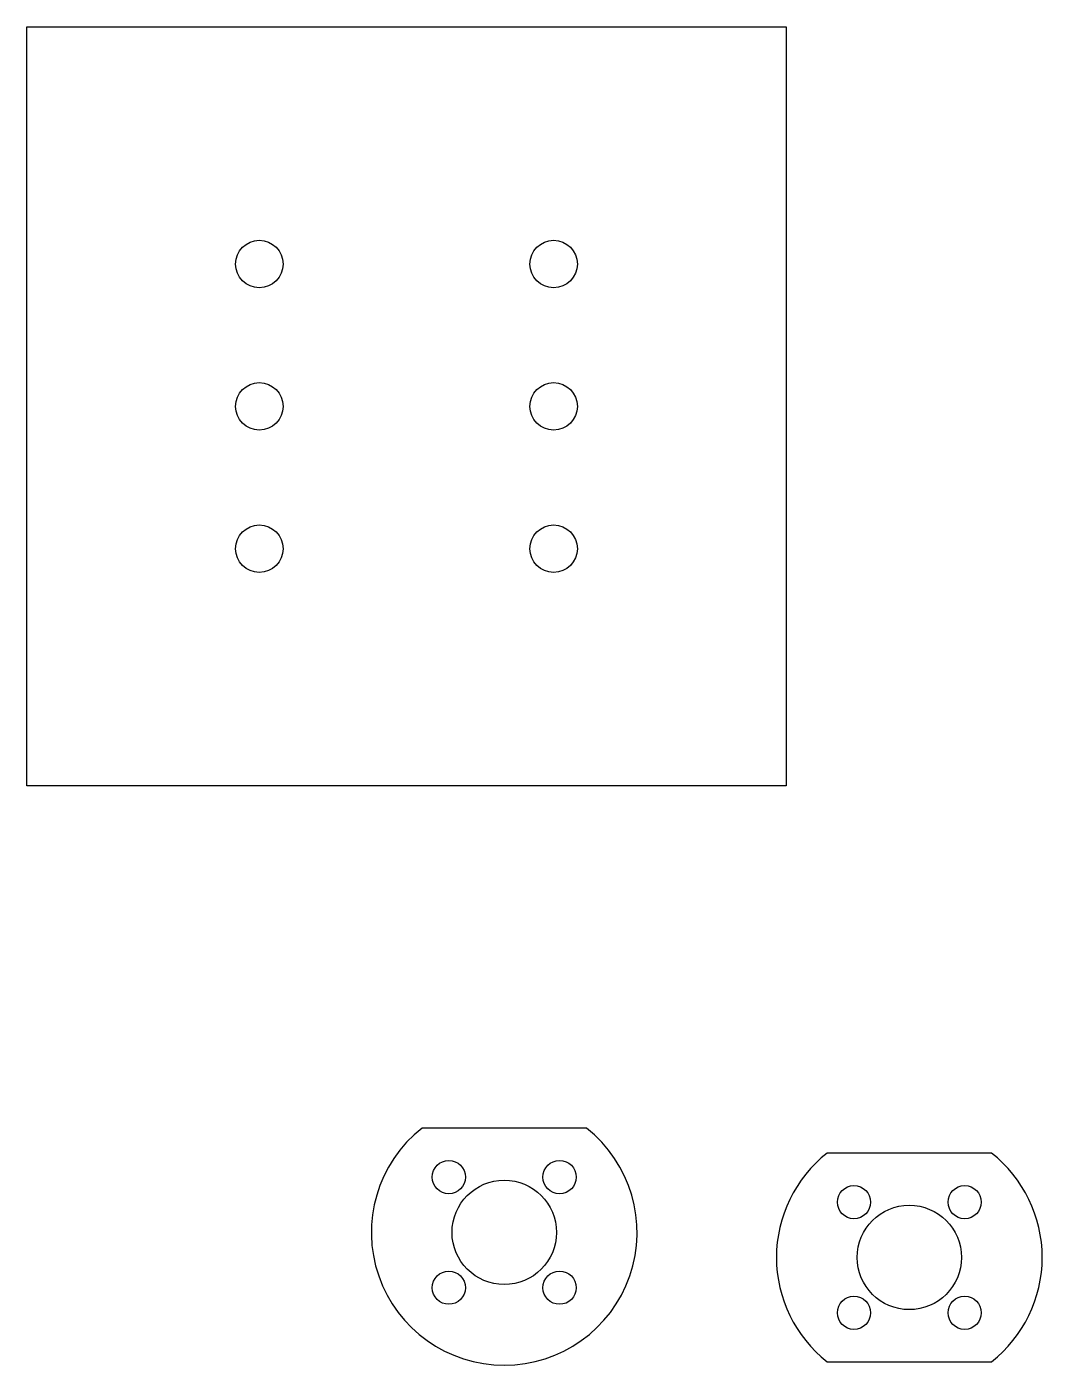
# Model space of a CAD drawing. Header units: millimetres. Extents: x 45710 to 45817, y 27423 to 27564.
import ezdxf

# ---------------------------------------------------------------- set-up
doc = ezdxf.new("R2010")
doc.units = ezdxf.units.MM

msp = doc.modelspace()

# ---------------------------------------------------------------- linework, layer by layer
msp.add_lwpolyline([(45710.38, 27564.37), (45790.38, 27564.37), (45790.38, 27484.37), (45710.38, 27484.37)], close=True)
for points in [[(45752.02, 27448.32, 2.886751), (45769.34, 27448.32)], [(45812.01, 27423.68, 0.485431), (45812.01, 27445.68), (45794.69, 27445.68, 0.485431), (45794.69, 27423.68)]]:
    msp.add_lwpolyline(points, format="xyb", close=True)
for centre, radius in [((45734.88, 27539.37), 2.5), ((45765.88, 27539.37), 2.5), ((45734.88, 27524.37), 2.5), ((45765.88, 27524.37), 2.5), ((45734.88, 27509.37), 2.5), ((45765.88, 27509.37), 2.5), ((45754.84, 27443.15), 1.75), ((45766.51, 27443.15), 1.75), ((45760.68, 27437.32), 5.5), ((45797.52, 27440.51), 1.75), ((45809.18, 27440.51), 1.75), ((45803.35, 27434.68), 5.5), ((45754.84, 27431.49), 1.75), ((45766.51, 27431.49), 1.75), ((45797.52, 27428.85), 1.75), ((45809.18, 27428.85), 1.75)]:
    msp.add_circle(centre, radius)

doc.saveas('drawing.dxf')
